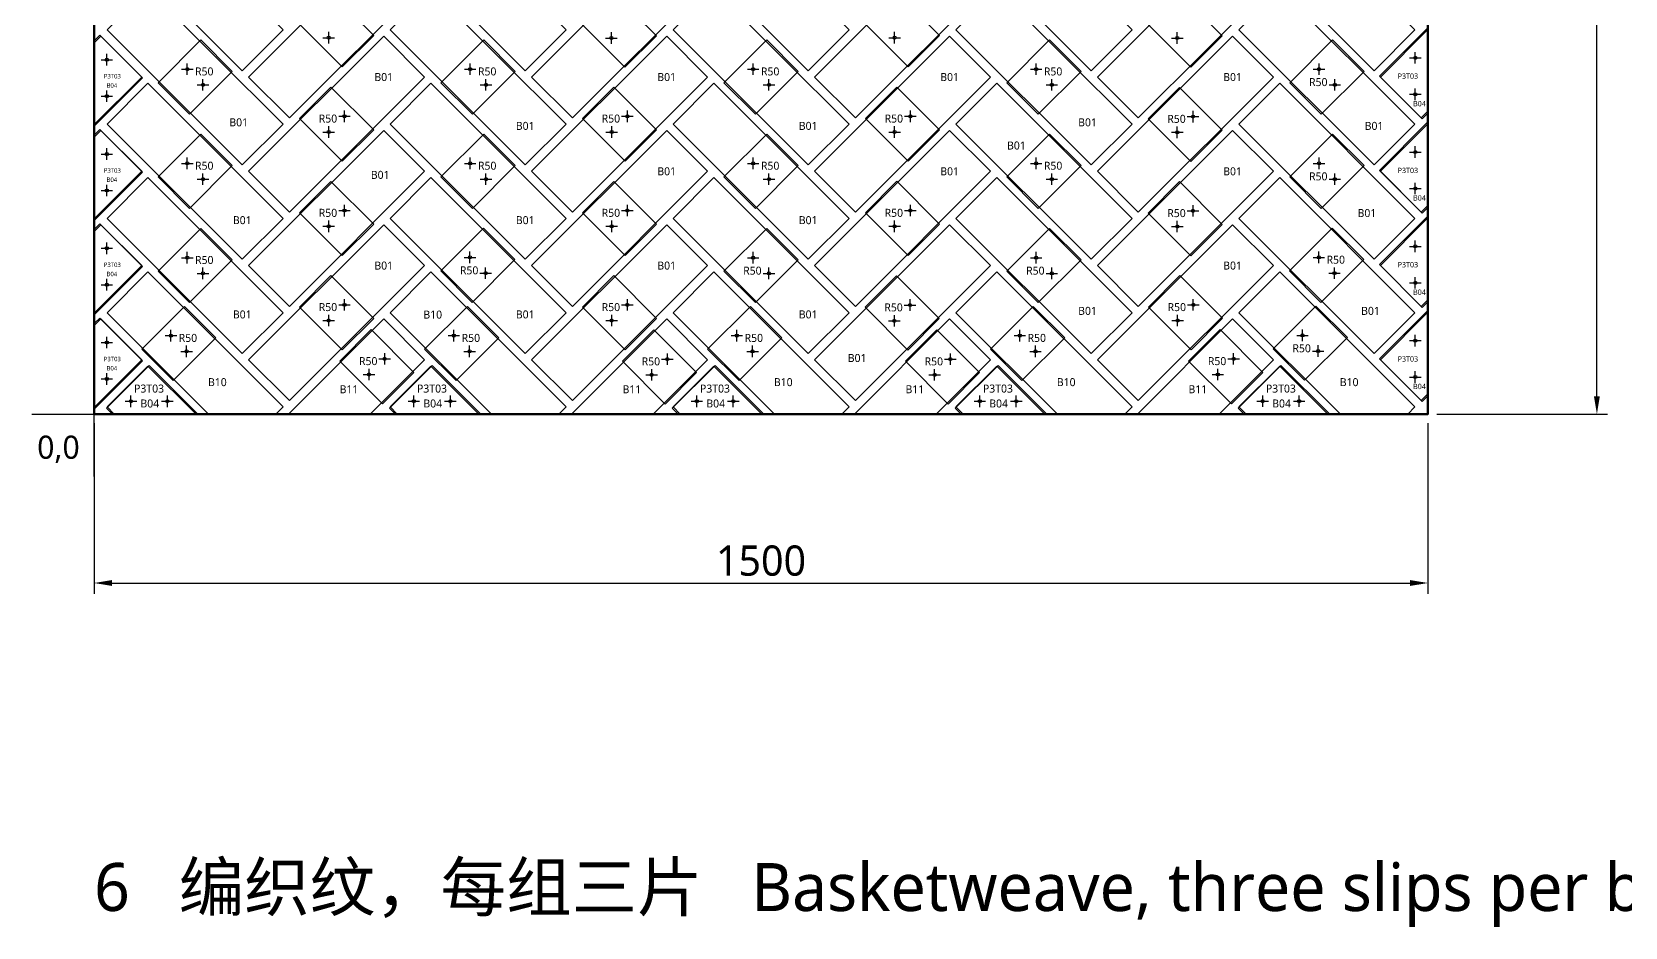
# Model space of a CAD drawing. Header units: millimetres. Extents: x -190 to 7814, y -8996 to 208.
# Drawn here: x 5075 to 6867, y -4415 to -3407 of the extents above; entities that cross this region are included whole.
import ezdxf
from ezdxf.enums import TextEntityAlignment as Align

# ---------------------------------------------------------------- set-up
doc = ezdxf.new("R2010")
doc.units = ezdxf.units.MM
for name, color, linetype in [('BOARD', 7, 'Continuous'), ('DIM', 8, 'Continuous'), ('ORIGIN', 1, 'Continuous'), ('P3_CLIP_PK_3T03', 34, 'Continuous'), ('P3_CLIP_R50', 3, 'Continuous'), ('P3_HOLE', 1, 'Continuous'), ('P3_SLIP', 7, 'Continuous'), ('P3_TXT_B', 7, 'Continuous'), ('TITLE', 7, 'Continuous')]:
    doc.layers.add(name, color=color, linetype=linetype)
doc.styles.add('CN', font='msyh.ttc')
doc.dimstyles.new('MM', dxfattribs={"dimtxt": 34, "dimasz": 20, "dimexe": 12, "dimexo": 10, "dimgap": 8, "dimtad": 1, "dimdec": 1, "dimdsep": 46, "dimtxsty": 'CN', "dimcen": 2.5, "dimazin": 3, "dimtfac": 1, "dimtmove": 0, "dimatfit": 3})

msp = doc.modelspace()

# ---------------------------------------------------------------- linework, layer by layer
at = {"layer": 'BOARD', "lineweight": 50}
msp.add_lwpolyline([(5145, -3837.5), (6645, -3837.5), (6645, -2436), (5145, -2436)], close=True, dxfattribs=at)
at = {"layer": 'ORIGIN'}
for p, q in [((5145, -3907.5), (5145, -3747.5)), ((5075, -3837.5), (5235, -3837.5))]:
    msp.add_line(p, q, dxfattribs=at)
at = {"layer": 'P3_CLIP_PK_3T03'}
for points in [[(6644.5, -3499.21), (6644.5, -3403.05), (6590.44, -3457.11), (6638.52, -3505.19)], [(5145.5, -3417.12), (5145.5, -3513.28), (5199.56, -3459.22), (5151.48, -3411.14)], [(6644.5, -3605.27), (6644.5, -3509.11), (6590.44, -3563.17), (6638.52, -3611.25)], [(5145.5, -3523.19), (5145.5, -3619.35), (5199.56, -3565.29), (5151.48, -3517.21)], [(6644.5, -3711.34), (6644.5, -3615.18), (6590.44, -3669.24), (6638.52, -3717.32)], [(5145.5, -3629.26), (5145.5, -3725.42), (5199.56, -3671.36), (5151.48, -3623.28)], [(6644.5, -3817.41), (6644.5, -3721.24), (6590.44, -3775.3), (6638.52, -3823.39)], [(5145.5, -3735.32), (5145.5, -3831.48), (5199.56, -3777.42), (5151.48, -3729.34)], [(5164.81, -3836.72), (5260.97, -3836.72), (5206.91, -3782.66), (5158.83, -3830.74)], [(5483.01, -3836.72), (5579.17, -3836.72), (5525.11, -3782.66), (5477.03, -3830.74)], [(5801.21, -3836.72), (5897.37, -3836.72), (5843.31, -3782.66), (5795.23, -3830.74)], [(6119.41, -3836.72), (6215.57, -3836.72), (6161.51, -3782.66), (6113.43, -3830.74)], [(6437.6, -3836.72), (6533.77, -3836.71), (6479.7, -3782.66), (6431.62, -3830.74)]]:
    msp.add_lwpolyline(points, close=True, dxfattribs=at)
at = {"layer": 'P3_CLIP_R50'}
for points in [[(5459.42, -3411.5), (5424.07, -3446.85), (5375.99, -3398.77), (5411.34, -3363.42)], [(5777.31, -3411.81), (5741.95, -3447.17), (5693.87, -3399.09), (5729.22, -3363.73)], [(6095.82, -3411.5), (6060.46, -3446.85), (6012.38, -3398.77), (6047.74, -3363.41)], [(6413.7, -3411.81), (6378.34, -3447.17), (6330.26, -3399.09), (6365.62, -3363.73)], [(5300.32, -3451.8), (5264.97, -3416.45), (5216.89, -3464.53), (5252.24, -3499.88)], [(5618.52, -3451.8), (5583.17, -3416.45), (5535.08, -3464.53), (5570.44, -3499.88)], [(5936.72, -3451.8), (5901.36, -3416.45), (5853.28, -3464.53), (5888.64, -3499.88)], [(6254.92, -3451.8), (6219.56, -3416.45), (6171.48, -3464.53), (6206.83, -3499.88)], [(6573.11, -3451.8), (6537.76, -3416.45), (6489.68, -3464.53), (6525.03, -3499.88)], [(5459.42, -3517.56), (5424.07, -3552.92), (5375.98, -3504.83), (5411.34, -3469.48)], [(5777.62, -3517.56), (5742.27, -3552.92), (5694.18, -3504.83), (5729.54, -3469.48)], [(6095.82, -3517.56), (6060.46, -3552.92), (6012.38, -3504.83), (6047.73, -3469.48)], [(6413.7, -3517.88), (6378.34, -3553.23), (6330.26, -3505.15), (6365.62, -3469.79)], [(5300.32, -3557.87), (5264.97, -3522.51), (5216.88, -3570.6), (5252.24, -3605.95)], [(5618.52, -3557.87), (5583.17, -3522.51), (5535.08, -3570.6), (5570.44, -3605.95)], [(5936.72, -3557.87), (5901.36, -3522.51), (5853.28, -3570.6), (5888.64, -3605.95)], [(6254.92, -3557.87), (6219.56, -3522.51), (6171.48, -3570.6), (6206.83, -3605.95)], [(6573.11, -3557.87), (6537.76, -3522.51), (6489.68, -3570.6), (6525.03, -3605.95)], [(5459.42, -3623.63), (5424.07, -3658.98), (5375.99, -3610.9), (5411.34, -3575.55)], [(5777.62, -3623.63), (5742.27, -3658.98), (5694.18, -3610.9), (5729.54, -3575.55)], [(6095.82, -3623.63), (6060.46, -3658.98), (6012.38, -3610.9), (6047.73, -3575.54)], [(6413.7, -3623.94), (6378.34, -3659.3), (6330.26, -3611.22), (6365.62, -3575.86)], [(5300.32, -3663.93), (5264.97, -3628.58), (5216.89, -3676.66), (5252.24, -3712.01)], [(5618.21, -3663.62), (5582.85, -3628.26), (5534.77, -3676.34), (5570.12, -3711.7)], [(5936.72, -3663.93), (5901.36, -3628.58), (5853.28, -3676.66), (5888.64, -3712.02)], [(6254.92, -3663.93), (6219.56, -3628.58), (6171.48, -3676.66), (6206.83, -3712.02)], [(6572.8, -3663.62), (6537.44, -3628.26), (6489.36, -3676.34), (6524.72, -3711.7)], [(5459.42, -3729.7), (5424.07, -3765.05), (5375.99, -3716.97), (5411.34, -3681.61)], [(5777.62, -3729.7), (5742.27, -3765.05), (5694.18, -3716.97), (5729.54, -3681.61)], [(6095.5, -3730.01), (6060.15, -3765.37), (6012.06, -3717.28), (6047.42, -3681.93)], [(6414.02, -3729.69), (6378.66, -3765.05), (6330.58, -3716.97), (6365.93, -3681.61)], [(5281.95, -3751.63), (5246.6, -3716.27), (5198.51, -3764.36), (5233.87, -3799.71)], [(5600.15, -3751.63), (5564.8, -3716.27), (5516.71, -3764.36), (5552.07, -3799.71)], [(5918.35, -3751.63), (5882.99, -3716.27), (5834.91, -3764.36), (5870.27, -3799.71)], [(6236.55, -3751.63), (6201.19, -3716.27), (6153.11, -3764.36), (6188.46, -3799.71)], [(6554.43, -3751.31), (6519.07, -3715.96), (6470.99, -3764.04), (6506.34, -3799.4)], [(5504.71, -3790.47), (5469.36, -3825.82), (5421.28, -3777.74), (5456.63, -3742.39)], [(5822.59, -3790.78), (5787.24, -3826.14), (5739.16, -3778.06), (5774.51, -3742.7)], [(6140.79, -3790.78), (6105.44, -3826.14), (6057.35, -3778.06), (6092.71, -3742.7)], [(6459.31, -3790.47), (6423.95, -3825.82), (6375.87, -3777.74), (6411.22, -3742.38)]]:
    msp.add_lwpolyline(points, close=True, dxfattribs=at)
at = {"layer": 'P3_HOLE'}
for p, q in [((5402.37, -3413.97), (5415.37, -3413.97)), ((5408.87, -3420.47), (5408.87, -3407.47)), ((5720.25, -3414.29), (5733.25, -3414.29)), ((5726.75, -3420.79), (5726.75, -3407.79)), ((6038.76, -3413.97), (6051.76, -3413.97)), ((6045.26, -3420.47), (6045.26, -3407.47)), ((6356.64, -3414.29), (6369.64, -3414.29)), ((6363.14, -3420.79), (6363.14, -3407.79)), ((5152.75, -3438.72), (5165.75, -3438.72)), ((5159.25, -3445.22), (5159.25, -3432.22)), ((6624.25, -3436.6), (6637.25, -3436.6)), ((6630.75, -3443.1), (6630.75, -3430.1)), ((5243.27, -3449.33), (5256.27, -3449.33)), ((5249.77, -3455.83), (5249.77, -3442.83)), ((5561.46, -3449.33), (5574.46, -3449.33)), ((5567.96, -3455.83), (5567.96, -3442.83)), ((5879.66, -3449.33), (5892.66, -3449.33)), ((5886.16, -3455.83), (5886.16, -3442.83)), ((6197.86, -3449.33), (6210.86, -3449.33)), ((6204.36, -3455.83), (6204.36, -3442.83)), ((6516.06, -3449.33), (6529.06, -3449.33)), ((6522.56, -3455.83), (6522.56, -3442.83)), ((5159.25, -3486.23), (5159.25, -3473.23)), ((5260.94, -3467), (5273.94, -3467)), ((5267.44, -3473.5), (5267.44, -3460.5)), ((5579.14, -3467), (5592.14, -3467)), ((5585.64, -3473.5), (5585.64, -3460.5)), ((5897.34, -3467), (5910.34, -3467)), ((5903.84, -3473.5), (5903.84, -3460.5)), ((6215.54, -3467), (6228.54, -3467)), ((6222.04, -3473.5), (6222.04, -3460.5)), ((6533.73, -3467), (6546.73, -3467)), ((6540.23, -3473.5), (6540.23, -3460.5)), ((6630.75, -3484.11), (6630.75, -3471.11)), ((5152.75, -3479.73), (5165.75, -3479.73)), ((6624.25, -3477.61), (6637.25, -3477.61)), ((5420.04, -3502.36), (5433.04, -3502.36)), ((5426.54, -3508.86), (5426.54, -3495.86)), ((5738.24, -3502.36), (5751.24, -3502.36)), ((5744.74, -3508.86), (5744.74, -3495.86)), ((6056.44, -3502.36), (6069.44, -3502.36)), ((6062.94, -3508.86), (6062.94, -3495.86)), ((6374.32, -3502.67), (6387.32, -3502.67)), ((6380.82, -3509.17), (6380.82, -3496.17)), ((5402.36, -3520.04), (5415.36, -3520.04)), ((5408.86, -3526.54), (5408.86, -3513.54)), ((5720.56, -3520.04), (5733.56, -3520.04)), ((5727.06, -3526.54), (5727.06, -3513.54)), ((6038.76, -3520.04), (6051.76, -3520.04)), ((6045.26, -3526.54), (6045.26, -3513.54)), ((6356.64, -3520.35), (6369.64, -3520.35)), ((6363.14, -3526.85), (6363.14, -3513.85)), ((5152.75, -3544.79), (5165.75, -3544.79)), ((5159.25, -3551.29), (5159.25, -3538.29)), ((6624.25, -3542.66), (6637.25, -3542.66)), ((6630.75, -3549.16), (6630.75, -3536.16)), ((5243.26, -3555.39), (5256.26, -3555.39)), ((5249.76, -3561.89), (5249.76, -3548.89)), ((5561.46, -3555.39), (5574.46, -3555.39)), ((5567.96, -3561.89), (5567.96, -3548.89)), ((5879.66, -3555.39), (5892.66, -3555.39)), ((5886.16, -3561.89), (5886.16, -3548.89)), ((6197.86, -3555.39), (6210.86, -3555.39)), ((6204.36, -3561.89), (6204.36, -3548.89)), ((6516.06, -3555.39), (6529.06, -3555.39)), ((6522.56, -3561.89), (6522.56, -3548.89)), ((5159.25, -3592.3), (5159.25, -3579.3)), ((5260.94, -3573.07), (5273.94, -3573.07)), ((5267.44, -3579.57), (5267.44, -3566.57)), ((5579.14, -3573.07), (5592.14, -3573.07)), ((5585.64, -3579.57), (5585.64, -3566.57)), ((5897.34, -3573.07), (5910.34, -3573.07)), ((5903.84, -3579.57), (5903.84, -3566.57)), ((6215.54, -3573.07), (6228.54, -3573.07)), ((6222.04, -3579.57), (6222.04, -3566.57)), ((6533.73, -3573.07), (6546.73, -3573.07)), ((6540.23, -3579.57), (6540.23, -3566.57)), ((6630.75, -3590.17), (6630.75, -3577.17)), ((5152.75, -3585.8), (5165.75, -3585.8)), ((6624.25, -3583.67), (6637.25, -3583.67)), ((5420.04, -3608.43), (5433.04, -3608.43)), ((5426.54, -3614.93), (5426.54, -3601.93)), ((5738.24, -3608.42), (5751.24, -3608.42)), ((5744.74, -3614.92), (5744.74, -3601.92)), ((6056.44, -3608.42), (6069.44, -3608.42)), ((6062.94, -3614.92), (6062.94, -3601.92)), ((6374.32, -3608.74), (6387.32, -3608.74)), ((6380.82, -3615.24), (6380.82, -3602.24)), ((5402.37, -3626.1), (5415.37, -3626.1)), ((5408.87, -3632.6), (5408.87, -3619.6)), ((5720.57, -3626.11), (5733.57, -3626.11)), ((5727.07, -3632.61), (5727.07, -3619.61)), ((6038.76, -3626.1), (6051.76, -3626.1)), ((6045.26, -3632.6), (6045.26, -3619.6)), ((6356.64, -3626.42), (6369.64, -3626.42)), ((6363.14, -3632.92), (6363.14, -3619.92)), ((5152.75, -3650.86), (5165.75, -3650.86)), ((5159.25, -3657.36), (5159.25, -3644.36)), ((5249.77, -3667.96), (5249.77, -3654.96)), ((5567.65, -3667.64), (5567.65, -3654.64)), ((5886.16, -3667.96), (5886.16, -3654.96)), ((6204.36, -3667.96), (6204.36, -3654.96)), ((6522.24, -3667.64), (6522.24, -3654.64)), ((6624.25, -3648.73), (6637.25, -3648.73)), ((6630.75, -3655.23), (6630.75, -3642.23)), ((5243.27, -3661.46), (5256.27, -3661.46)), ((5267.44, -3685.63), (5267.44, -3672.63)), ((5561.15, -3661.14), (5574.15, -3661.14)), ((5585.33, -3685.32), (5585.33, -3672.32)), ((5879.66, -3661.46), (5892.66, -3661.46)), ((5903.84, -3685.64), (5903.84, -3672.64)), ((6197.86, -3661.46), (6210.86, -3661.46)), ((6222.04, -3685.64), (6222.04, -3672.64)), ((6515.74, -3661.14), (6528.74, -3661.14)), ((6539.92, -3685.32), (6539.92, -3672.32)), ((5159.25, -3698.37), (5159.25, -3685.37)), ((5260.94, -3679.13), (5273.94, -3679.13)), ((5578.83, -3678.82), (5591.83, -3678.82)), ((5897.34, -3679.14), (5910.34, -3679.14)), ((6215.54, -3679.14), (6228.54, -3679.14)), ((6533.42, -3678.82), (6546.42, -3678.82)), ((6624.25, -3689.74), (6637.25, -3689.74)), ((6630.75, -3696.24), (6630.75, -3683.24)), ((5152.75, -3691.87), (5165.75, -3691.87)), ((5426.55, -3721), (5426.55, -3708)), ((5744.74, -3720.99), (5744.74, -3707.99)), ((6062.62, -3721.31), (6062.62, -3708.31)), ((6381.14, -3720.99), (6381.14, -3707.99)), ((5408.86, -3738.67), (5408.86, -3725.67)), ((5420.05, -3714.5), (5433.05, -3714.5)), ((5727.06, -3738.67), (5727.06, -3725.67)), ((5738.24, -3714.49), (5751.24, -3714.49)), ((6044.94, -3738.99), (6044.94, -3725.99)), ((6056.12, -3714.81), (6069.12, -3714.81)), ((6363.46, -3738.67), (6363.46, -3725.67)), ((6374.64, -3714.49), (6387.64, -3714.49)), ((5231.39, -3755.65), (5231.39, -3742.65)), ((5402.36, -3732.17), (5415.36, -3732.17)), ((5549.59, -3755.65), (5549.59, -3742.65)), ((5720.56, -3732.17), (5733.56, -3732.17)), ((5867.79, -3755.65), (5867.79, -3742.65)), ((6038.44, -3732.49), (6051.44, -3732.49)), ((6185.99, -3755.65), (6185.99, -3742.65)), ((6356.96, -3732.17), (6369.96, -3732.17)), ((6503.87, -3755.34), (6503.87, -3742.34)), ((5152.75, -3756.92), (5165.75, -3756.92)), ((5159.25, -3763.42), (5159.25, -3750.42)), ((5224.89, -3749.15), (5237.89, -3749.15)), ((5249.07, -3773.33), (5249.07, -3760.33)), ((5543.09, -3749.15), (5556.09, -3749.15)), ((5567.27, -3773.33), (5567.27, -3760.33)), ((5861.29, -3749.15), (5874.29, -3749.15)), ((5885.47, -3773.33), (5885.47, -3760.33)), ((6179.49, -3749.15), (6192.49, -3749.15)), ((6203.67, -3773.33), (6203.67, -3760.33)), ((6497.37, -3748.84), (6510.37, -3748.84)), ((6521.55, -3773.02), (6521.55, -3760.02)), ((6624.25, -3754.8), (6637.25, -3754.8)), ((6630.75, -3761.3), (6630.75, -3748.3)), ((5242.57, -3766.83), (5255.57, -3766.83)), ((5465.33, -3775.27), (5478.33, -3775.27)), ((5471.83, -3781.77), (5471.83, -3768.77)), ((5560.77, -3766.83), (5573.77, -3766.83)), ((5783.22, -3775.58), (5796.22, -3775.58)), ((5789.72, -3782.08), (5789.72, -3769.08)), ((5878.97, -3766.83), (5891.97, -3766.83)), ((6101.41, -3775.58), (6114.41, -3775.58)), ((6107.91, -3782.08), (6107.91, -3769.08)), ((6197.17, -3766.83), (6210.17, -3766.83)), ((6419.93, -3775.26), (6432.93, -3775.26)), ((6426.43, -3781.76), (6426.43, -3768.76)), ((6515.05, -3766.52), (6528.05, -3766.52)), ((5152.75, -3797.93), (5165.75, -3797.93)), ((5159.25, -3804.43), (5159.25, -3791.43)), ((5447.66, -3792.94), (5460.66, -3792.94)), ((5454.16, -3799.44), (5454.16, -3786.44)), ((5765.53, -3793.26), (5778.53, -3793.26)), ((5772.03, -3799.76), (5772.03, -3786.76)), ((6083.73, -3793.26), (6096.73, -3793.26)), ((6090.23, -3799.76), (6090.23, -3786.76)), ((6402.25, -3792.94), (6415.25, -3792.94)), ((6408.75, -3799.44), (6408.75, -3786.44)), ((6624.24, -3795.81), (6637.24, -3795.81)), ((6630.74, -3802.31), (6630.74, -3789.31)), ((5179.91, -3822.97), (5192.91, -3822.97)), ((5186.41, -3829.47), (5186.41, -3816.47)), ((5220.92, -3822.97), (5233.92, -3822.97)), ((5227.42, -3829.47), (5227.42, -3816.47)), ((5498.11, -3822.97), (5511.11, -3822.97)), ((5504.61, -3829.47), (5504.61, -3816.47)), ((5539.12, -3822.97), (5552.12, -3822.97)), ((5545.62, -3829.47), (5545.62, -3816.47)), ((5816.31, -3822.97), (5829.31, -3822.97)), ((5822.81, -3829.47), (5822.81, -3816.47)), ((5857.32, -3822.97), (5870.32, -3822.97)), ((5863.82, -3829.47), (5863.82, -3816.47)), ((6134.51, -3822.97), (6147.51, -3822.97)), ((6141.01, -3829.47), (6141.01, -3816.47)), ((6175.52, -3822.97), (6188.52, -3822.97)), ((6182.02, -3829.47), (6182.02, -3816.47)), ((6452.7, -3822.96), (6465.7, -3822.96)), ((6459.2, -3829.46), (6459.2, -3816.46)), ((6493.71, -3822.96), (6506.71, -3822.96)), ((6500.21, -3829.46), (6500.21, -3816.46))]:
    msp.add_line(p, q, dxfattribs=at)
for centre in [(5408.87, -3413.97), (5726.75, -3414.29), (6045.26, -3413.97), (6363.14, -3414.29), (5159.25, -3438.72), (6630.75, -3436.6), (5249.77, -3449.33), (5567.96, -3449.33), (5886.16, -3449.33), (6204.36, -3449.33), (6522.56, -3449.33), (5267.44, -3467), (5585.64, -3467), (5903.84, -3467), (6222.04, -3467), (6540.23, -3467), (6630.75, -3477.61), (5159.25, -3479.73), (5426.54, -3502.36), (5744.74, -3502.36), (6062.94, -3502.36), (6380.82, -3502.67), (5408.86, -3520.04), (5727.06, -3520.04), (6045.26, -3520.04), (6363.14, -3520.35), (5159.25, -3544.79), (6630.75, -3542.66), (5249.76, -3555.39), (5567.96, -3555.39), (5886.16, -3555.39), (6204.36, -3555.39), (6522.56, -3555.39), (5267.44, -3573.07), (5585.64, -3573.07), (5903.84, -3573.07), (6222.04, -3573.07), (6540.23, -3573.07), (6630.75, -3583.67), (5159.25, -3585.8), (5426.54, -3608.43), (5744.74, -3608.42), (6062.94, -3608.42), (6380.82, -3608.74), (5408.87, -3626.1), (5727.07, -3626.11), (6045.26, -3626.1), (6363.14, -3626.42), (5159.25, -3650.86), (6630.75, -3648.73), (5249.77, -3661.46), (5567.65, -3661.14), (5886.16, -3661.46), (6204.36, -3661.46), (6522.24, -3661.14), (5159.25, -3691.87), (5267.44, -3679.13), (5585.33, -3678.82), (5903.84, -3679.14), (6222.04, -3679.14), (6539.92, -3678.82), (6630.75, -3689.74), (5426.55, -3714.5), (5744.74, -3714.49), (6062.62, -3714.81), (6381.14, -3714.49), (5408.86, -3732.17), (5727.06, -3732.17), (6044.94, -3732.49), (6363.46, -3732.17), (5159.25, -3756.92), (5231.39, -3749.15), (5549.59, -3749.15), (5867.79, -3749.15), (6185.99, -3749.15), (6503.87, -3748.84), (6630.75, -3754.8), (5249.07, -3766.83), (5471.83, -3775.27), (5567.27, -3766.83), (5789.72, -3775.58), (5885.47, -3766.83), (6107.91, -3775.58), (6203.67, -3766.83), (6426.43, -3775.26), (6521.55, -3766.52), (5159.25, -3797.93), (5454.16, -3792.94), (5772.03, -3793.26), (6090.23, -3793.26), (6408.75, -3792.94), (6630.74, -3795.81), (5186.41, -3822.97), (5227.42, -3822.97), (5504.61, -3822.97), (5545.62, -3822.97), (5822.81, -3822.97), (5863.82, -3822.97), (6141.01, -3822.97), (6182.02, -3822.97), (6459.2, -3822.96), (6500.21, -3822.96)]:
    msp.add_circle(centre, 1.75, dxfattribs=at)
at = {"layer": 'P3_SLIP'}
for points in [[(5357.6, -3405.13), (5205.57, -3253.1), (5159.61, -3299.07), (5311.64, -3451.09)], [(5675.8, -3405.13), (5523.77, -3253.1), (5477.81, -3299.07), (5629.83, -3451.09)], [(5993.99, -3405.13), (5841.97, -3253.1), (5796.01, -3299.07), (5948.03, -3451.09)], [(6312.19, -3405.13), (6160.17, -3253.1), (6114.2, -3299.07), (6266.23, -3451.09)], [(6630.39, -3405.13), (6478.36, -3253.1), (6432.4, -3299.07), (6584.43, -3451.09)], [(5516.7, -3352.1), (5470.74, -3306.14), (5318.71, -3458.17), (5364.67, -3504.13)], [(5834.9, -3352.1), (5788.93, -3306.14), (5636.91, -3458.17), (5682.87, -3504.13)], [(6153.09, -3352.1), (6107.13, -3306.14), (5955.1, -3458.17), (6001.07, -3504.13)], [(6471.29, -3352.1), (6425.33, -3306.14), (6273.3, -3458.17), (6319.26, -3504.13)], [(5357.6, -3511.2), (5205.57, -3359.17), (5159.61, -3405.13), (5311.64, -3557.16)], [(5675.8, -3511.2), (5523.77, -3359.17), (5477.81, -3405.13), (5629.83, -3557.16)], [(5993.99, -3511.2), (5841.97, -3359.17), (5796.01, -3405.13), (5948.03, -3557.16)], [(6312.19, -3511.2), (6160.17, -3359.17), (6114.2, -3405.13), (6266.23, -3557.16)], [(6630.39, -3511.2), (6478.36, -3359.17), (6432.4, -3405.13), (6584.43, -3557.16)], [(5145, -3511.66), (5198.5, -3458.17), (5152.54, -3412.2), (5145, -3419.74)], [(5516.7, -3458.17), (5470.74, -3412.2), (5318.71, -3564.23), (5364.67, -3610.19)], [(5834.9, -3458.17), (5788.93, -3412.2), (5636.91, -3564.23), (5682.87, -3610.19)], [(6153.09, -3458.17), (6107.13, -3412.2), (5955.1, -3564.23), (6001.07, -3610.19)], [(6471.29, -3458.17), (6425.33, -3412.2), (6273.3, -3564.23), (6319.26, -3610.19)], [(6645, -3496.59), (6645, -3404.67), (6591.5, -3458.17), (6637.46, -3504.13)], [(5357.6, -3617.26), (5205.57, -3465.24), (5159.61, -3511.2), (5311.64, -3663.23)], [(5675.8, -3617.26), (5523.77, -3465.24), (5477.81, -3511.2), (5629.83, -3663.23)], [(5993.99, -3617.26), (5841.97, -3465.24), (5796.01, -3511.2), (5948.03, -3663.23)], [(6312.19, -3617.26), (6160.17, -3465.24), (6114.2, -3511.2), (6266.23, -3663.23)], [(6630.39, -3617.26), (6478.36, -3465.24), (6432.4, -3511.2), (6584.43, -3663.23)], [(6645, -3602.66), (6645, -3510.73), (6591.5, -3564.23), (6637.46, -3610.19)], [(5145, -3617.73), (5198.5, -3564.23), (5152.54, -3518.27), (5145, -3525.81)], [(5516.7, -3564.23), (5470.74, -3518.27), (5318.71, -3670.3), (5364.67, -3716.26)], [(5834.9, -3564.23), (5788.93, -3518.27), (5636.91, -3670.3), (5682.87, -3716.26)], [(6153.09, -3564.23), (6107.13, -3518.27), (5955.1, -3670.3), (6001.07, -3716.26)], [(6471.29, -3564.23), (6425.33, -3518.27), (6273.3, -3670.3), (6319.26, -3716.26)], [(5357.6, -3723.33), (5205.57, -3571.3), (5159.61, -3617.26), (5311.64, -3769.29)], [(5675.8, -3723.33), (5523.77, -3571.3), (5477.81, -3617.26), (5629.83, -3769.29)], [(5993.99, -3723.33), (5841.97, -3571.3), (5796.01, -3617.26), (5948.03, -3769.29)], [(6312.19, -3723.33), (6160.17, -3571.3), (6114.2, -3617.26), (6266.23, -3769.29)], [(6630.39, -3723.33), (6478.36, -3571.3), (6432.4, -3617.26), (6584.43, -3769.29)], [(6645, -3708.72), (6645, -3616.8), (6591.5, -3670.3), (6637.46, -3716.26)], [(5145, -3723.8), (5198.5, -3670.3), (5152.54, -3624.34), (5145, -3631.87)], [(5516.7, -3670.3), (5470.74, -3624.34), (5318.71, -3776.36), (5364.67, -3822.33)], [(5834.9, -3670.3), (5788.93, -3624.34), (5636.91, -3776.36), (5682.87, -3822.33)], [(6153.09, -3670.3), (6107.13, -3624.34), (5955.1, -3776.36), (6001.07, -3822.33)], [(6471.29, -3670.3), (6425.33, -3624.34), (6273.3, -3776.36), (6319.26, -3822.33)], [(5349.49, -3837.5), (5357.6, -3829.4), (5205.57, -3677.37), (5159.61, -3723.33), (5273.78, -3837.5)], [(5667.69, -3837.5), (5675.8, -3829.4), (5523.77, -3677.37), (5477.81, -3723.33), (5591.98, -3837.5)], [(5985.89, -3837.5), (5993.99, -3829.4), (5841.97, -3677.37), (5796.01, -3723.33), (5910.17, -3837.5)], [(6304.09, -3837.5), (6312.19, -3829.4), (6160.17, -3677.37), (6114.2, -3723.33), (6228.37, -3837.5)], [(6622.29, -3837.5), (6630.39, -3829.4), (6478.36, -3677.37), (6432.4, -3723.33), (6546.57, -3837.5)], [(6645, -3814.79), (6645, -3722.86), (6591.5, -3776.36), (6637.46, -3822.33)], [(5145, -3829.86), (5198.5, -3776.36), (5152.54, -3730.4), (5145, -3737.94)], [(5455.56, -3837.5), (5516.7, -3776.36), (5470.74, -3730.4), (5363.64, -3837.5)], [(5773.76, -3837.5), (5834.9, -3776.36), (5788.93, -3730.4), (5681.84, -3837.5)], [(6091.96, -3837.5), (6153.09, -3776.36), (6107.13, -3730.4), (6000.03, -3837.5)], [(6410.16, -3837.5), (6471.29, -3776.36), (6425.33, -3730.4), (6318.23, -3837.5)], [(5259.64, -3837.5), (5205.57, -3783.43), (5159.61, -3829.4), (5167.71, -3837.5)], [(5577.83, -3837.5), (5523.77, -3783.43), (5477.81, -3829.4), (5485.91, -3837.5)], [(5896.03, -3837.5), (5841.97, -3783.43), (5796.01, -3829.4), (5804.11, -3837.5)], [(6214.23, -3837.5), (6160.17, -3783.43), (6114.2, -3829.4), (6122.31, -3837.5)], [(6532.43, -3837.5), (6478.36, -3783.43), (6432.4, -3829.4), (6440.51, -3837.5)]]:
    msp.add_lwpolyline(points, close=True, dxfattribs=at)

# ---------------------------------------------------------------- texts
at = {"layer": 'ORIGIN', "style": 'CN'}
msp.add_text('0,0', height=26, dxfattribs=at).set_placement((5081, -3895.5), align=Align.BOTTOM_LEFT)
at = {"layer": 'P3_CLIP_PK_3T03', "style": 'CN'}
for height, p in [(5, (5165.5, -3457.28)), (6, (6622.44, -3457.19)), (5, (5165.5, -3563.35)), (6, (6622.44, -3563.25)), (5, (5165.5, -3669.42)), (6, (6622.44, -3669.32)), (5, (5165.5, -3775.48)), (6, (6622.44, -3775.39)), (9, (5206.83, -3808.72)), (9, (5525.03, -3808.72)), (9, (5843.23, -3808.72)), (9, (6161.43, -3808.72)), (9, (6479.62, -3808.72))]:
    msp.add_text('P3T03', height=height, dxfattribs=at).set_placement(p, align=Align.MIDDLE_CENTER)
at = {"layer": 'P3_CLIP_R50', "style": 'CN'}
for p in [(5268.89, -3451.88), (5587.08, -3451.88), (5905.28, -3451.88), (6223.48, -3451.88), (6521.68, -3463.88), (5407.98, -3504.92), (5726.18, -3504.92), (6044.38, -3504.92), (6362.26, -3505.23), (5268.88, -3557.95), (5587.08, -3557.95), (5905.28, -3557.95), (6223.48, -3557.95), (6521.68, -3569.95), (5407.99, -3610.98), (5726.18, -3610.98), (6044.38, -3610.98), (6362.26, -3611.3), (5268.89, -3664.01), (5566.77, -3675.7), (5885.28, -3676.02), (6203.48, -3676.02), (6541.36, -3663.7), (5407.99, -3717.05), (5726.18, -3717.05), (6044.06, -3717.37), (6362.58, -3717.05), (5250.51, -3751.71), (5568.71, -3751.71), (5886.91, -3751.71), (6205.11, -3751.71), (6502.99, -3763.4), (5453.28, -3777.82), (5771.16, -3778.14), (6089.35, -3778.14), (6407.87, -3777.82)]:
    msp.add_text('R50', height=9, dxfattribs=at).set_placement(p, align=Align.MIDDLE_CENTER)
at = {"layer": 'P3_TXT_B', "style": 'CN'}
for s, height, p in [('B01', 9, (5470.71, -3458.19)), ('B01', 9, (5788.91, -3458.19)), ('B01', 9, (6107.1, -3458.19)), ('B01', 9, (6425.3, -3458.19)), ('B04', 5, (5165, -3467.66)), ('B04', 6, (6635.5, -3488.13)), ('B01', 9, (5307.61, -3509.16)), ('B01', 9, (5629.81, -3513.16)), ('B01', 9, (5948.01, -3513.16)), ('B01', 9, (6262.2, -3509.16)), ('B01', 9, (6584.4, -3513.16)), ('B01', 9, (6182.2, -3535.23)), ('B01', 9, (5466.71, -3568.26)), ('B01', 9, (5788.91, -3564.26)), ('B01', 9, (6107.1, -3564.26)), ('B01', 9, (6425.3, -3564.26)), ('B04', 5, (5165, -3573.73)), ('B04', 6, (6635.5, -3594.19)), ('B01', 9, (5311.61, -3619.23)), ('B01', 9, (5629.81, -3619.23)), ('B01', 9, (5948.01, -3619.23)), ('B01', 9, (6576.4, -3611.23)), ('B01', 9, (5470.71, -3670.33)), ('B01', 9, (5788.91, -3670.33)), ('B01', 9, (6425.3, -3670.33)), ('B04', 5, (5165, -3679.8)), ('B04', 6, (6635.5, -3700.26)), ('B01', 9, (5311.61, -3725.29)), ('B10', 9, (5525.81, -3725.5)), ('B01', 9, (5629.81, -3725.29)), ('B01', 9, (5948.01, -3725.29)), ('B01', 9, (6262.2, -3721.29)), ('B01', 9, (6580.4, -3721.29)), ('B01', 9, (6003.1, -3774.33)), ('B04', 5, (5165, -3785.86)), ('B10', 9, (5283.61, -3801.5)), ('B10', 9, (5920.01, -3801.5)), ('B10', 9, (6238.2, -3801.5)), ('B10', 9, (6556.4, -3801.5)), ('B11', 9, (5431.64, -3809.5)), ('B11', 9, (5749.84, -3809.5)), ('B11', 9, (6068.03, -3809.5)), ('B11', 9, (6386.23, -3809.5)), ('B04', 6, (6635.5, -3806.33)), ('B04', 9, (5207.61, -3825.5)), ('B04', 9, (5525.81, -3825.5)), ('B04', 9, (5844.01, -3825.5)), ('B04', 9, (6162.2, -3825.5)), ('B04', 9, (6480.4, -3825.5))]:
    msp.add_text(s, height=height, dxfattribs=at).set_placement(p, align=Align.MIDDLE_CENTER)
at = {"layer": 'TITLE', "style": 'CN'}
msp.add_text('6   编织纹，每组三片   Basketweave, three slips per block', height=54, dxfattribs=at).set_placement((5145, -4412.78), align=Align.BOTTOM_LEFT)

# ---------------------------------------------------------------- dimensions: what is measured, and where the dimension line sits
at = {"layer": 'DIM'}
msp.add_linear_dim(base=(6835, -3837.5), p1=(6645, -3837.5), p2=(6645, -2436), angle=90, dimstyle='MM', dxfattribs=at).render()
msp.add_linear_dim(base=(5145, -4027.5), p1=(5145, -3837.5), p2=(6645, -3837.5), dimstyle='MM', dxfattribs=at).render()

doc.saveas('drawing.dxf')
